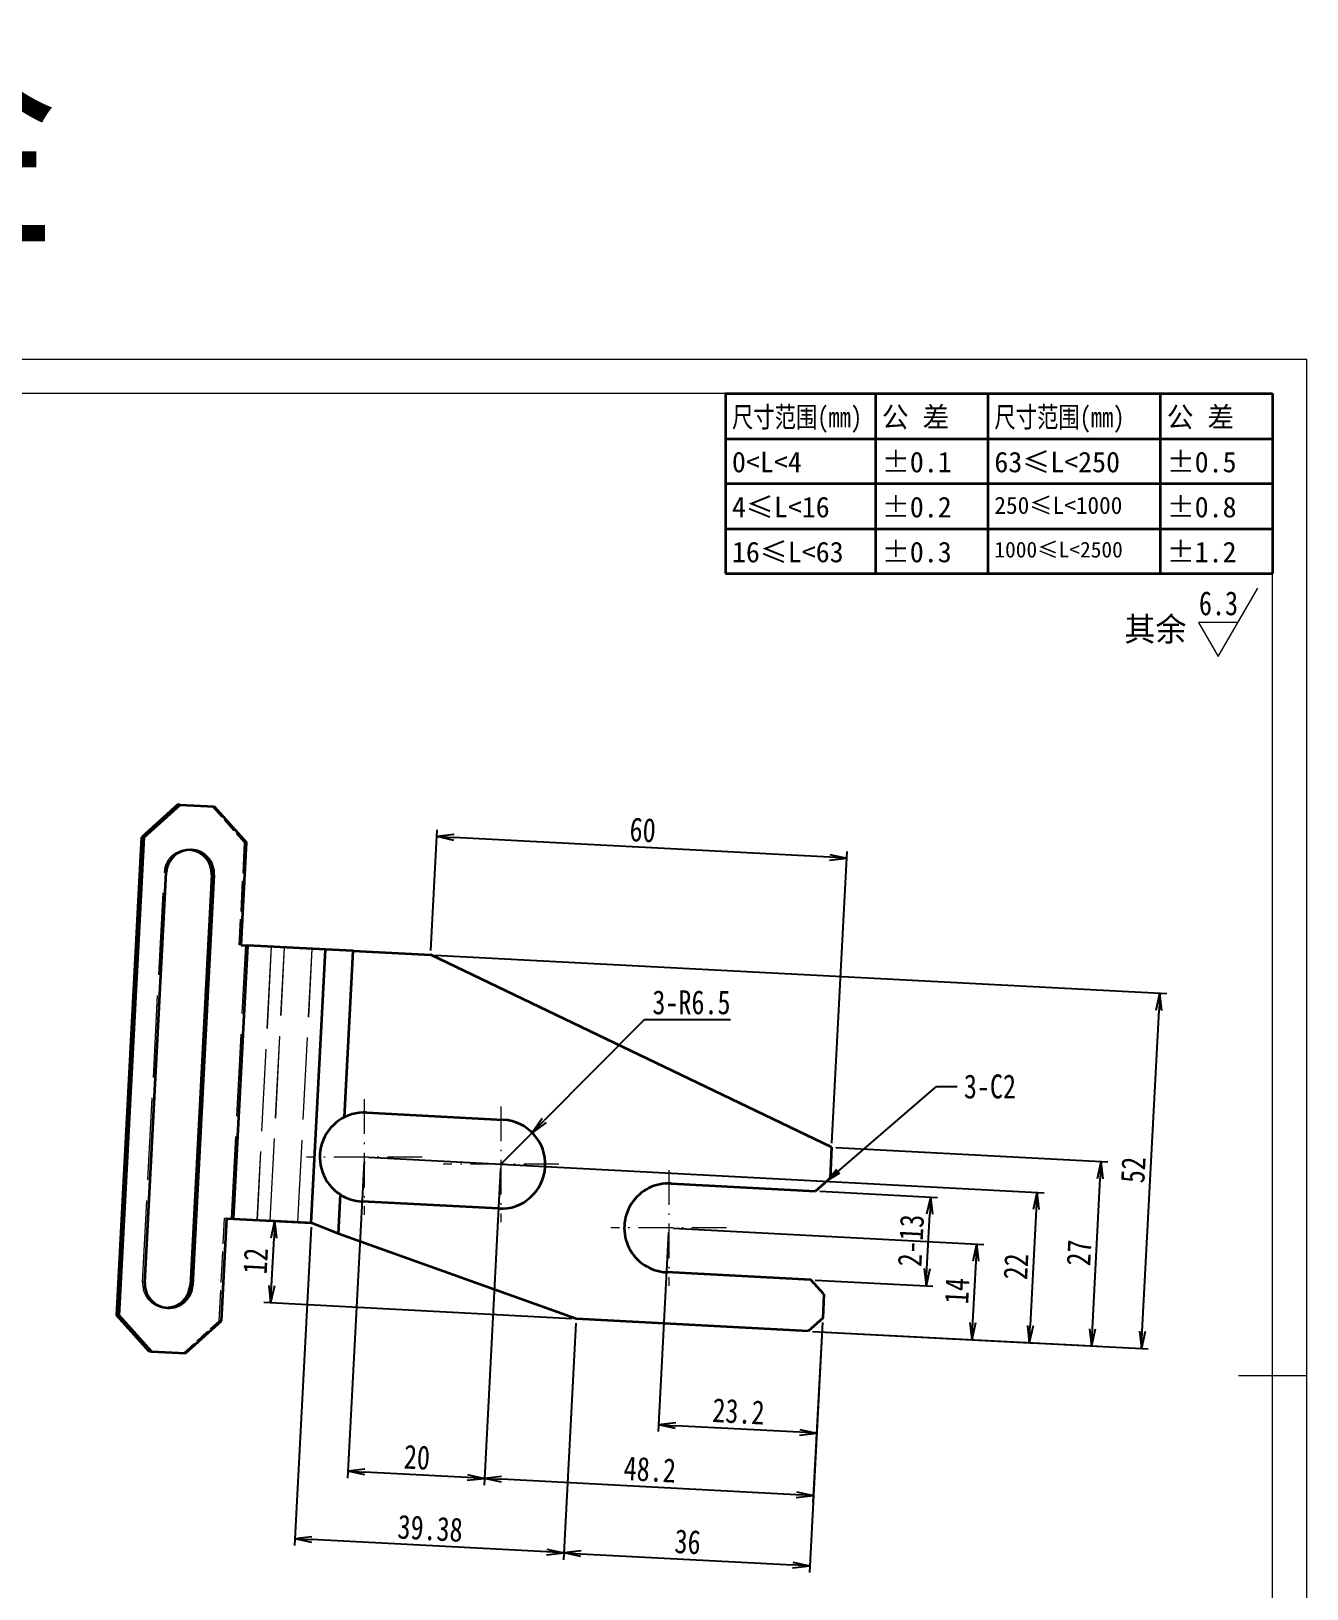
# Model space of a CAD drawing. Header units: millimetres. Extents: x -15766 to 80009, y -9701 to 15159.
# Drawn here: x -9367.6 to -9181.1, y 11251.5 to 11479.1 of the extents above; entities that cross this region are included whole.
import ezdxf
from ezdxf.enums import TextEntityAlignment as Align

# ---------------------------------------------------------------- set-up
doc = ezdxf.new("R2010")
doc.units = ezdxf.units.MM
for name, pattern in [('CENTER-HOKUTO_1', [16, 13, -1, 1, -1]), ('DASHDOT', [18.5, 12, -3, 0.5, -3]), ('DASHED', [15, 12, -3]), ('HIDDEN-HOKUTO_1', [2, 1, -1])]:
    doc.linetypes.add(name, pattern=pattern)
doc.layers.get('DEFPOINTS').update_dxf_attribs({"lineweight": 18})
for name, color, linetype, lineweight in [('AM_7', 2, 'CENTER-HOKUTO_1', 18), ('AM_HID', 1, 'HIDDEN-HOKUTO_1', 18), ('AM_VIS', 7, 'Continuous', 18), ('CDRAFT0', 7, 'Continuous', 18), ('DIM', 253, 'Continuous', 20), ('title_frame', 7, 'Continuous', 18), ('word_dim', 9, 'Continuous', 18), ('尺寸线层', 3, 'Continuous', 18), ('粗实线层', 7, 'Continuous', 35), ('粗实线层_1', 7, 'Continuous', 15)]:
    doc.layers.add(name, color=color, linetype=linetype, lineweight=lineweight)
doc.styles.add('DIM', font='', dxfattribs={"width": 0.8})
doc.styles.get('DIM').set_extended_font_data('NSimSun')
doc.dimstyles.new('1-1', dxfattribs={"dimtxt": 3.5, "dimasz": 3, "dimexe": 1, "dimexo": 0, "dimgap": 1, "dimtad": 1, "dimdsep": 46, "dimtxsty": 'DIM', "dimblk": '_CAXARROW', "dimcen": 0, "dimdle": 6, "dimclrd": 256, "dimclre": 256, "dimclrt": 3, "dimazin": 2, "dimtfac": 0.707107, "dimtmove": 0, "dimatfit": 3, "dimfxl": 0, "dimfrac": 2, "dimtolj": 1, "dimarcsym": 0})
doc.dimstyles.new('1-1$0', dxfattribs={"dimtxt": 3.5, "dimasz": 2.5, "dimexe": 1, "dimexo": 0.625, "dimgap": 0.8, "dimtad": 1, "dimdsep": 46, "dimtxsty": 'DIM', "dimblk": 'OPEN', "dimcen": 0, "dimdle": 5, "dimclrd": 256, "dimclre": 256, "dimclrt": 3, "dimazin": 3, "dimtfac": 0.5, "dimtmove": 0, "dimatfit": 3, "dimldrblk": 'OPEN', "dimfxl": 0, "dimtolj": 1, "dimarcsym": 0})
doc.dimstyles.new('1-1$4', dxfattribs={"dimtxt": 3.5, "dimasz": 2.5, "dimexe": 1, "dimexo": 0.625, "dimgap": 0.8, "dimtad": 1, "dimtih": 1, "dimtoh": 1, "dimzin": 12, "dimdsep": 46, "dimtxsty": 'DIM', "dimblk": 'OPEN', "dimcen": 0, "dimdle": 5, "dimclrd": 256, "dimclre": 256, "dimclrt": 3, "dimazin": 3, "dimtfac": 0.5, "dimtmove": 0, "dimatfit": 3, "dimldrblk": 'OPEN', "dimfxl": 0, "dimtolj": 1, "dimarcsym": 0})

# ---------------------------------------------------------------- blocks, each defined once
blk = doc.blocks.new('*X8')
at = {"layer": 'CDRAFT0'}
for p, q in [((420, 297), (0, 297)), ((420, 0), (420, 297))]:
    blk.add_line(p, q, dxfattribs=at)
at = {"layer": '粗实线层_1'}
for p, q in [((415, 292), (25, 292)), ((415, 5), (415, 292)), ((420, 148.5), (410, 148.5))]:
    blk.add_line(p, q, dxfattribs=at)
blk = doc.blocks.new('自由公差_1')
at = {"layer": '粗实线层'}
for p, q in [((-80, 0), (0, 0)), ((-80, 0), (-80, -26.3)), ((-58.08, 0), (-58.08, -26.3)), ((-41.64, 0), (-41.64, -26.3)), ((-16.44, 0), (-16.44, -26.3)), ((0, 0), (0, -26.3)), ((-80, -6.58), (0, -6.58)), ((-80, -13.15), (0, -13.15)), ((-80, -19.73), (0, -19.73)), ((-80, -26.3), (0, -26.3))]:
    blk.add_line(p, q, dxfattribs=at)
at = {"layer": '尺寸线层', "linetype": 'Continuous', "attachment_point": 1, "line_spacing_factor": 0.9}
for s, insert, char_height, width in [('{\\W0.8;尺寸范围(mm)}', (-79.04, -1.92), 3, 22.6032), ('公 差', (-57.12, -1.92), 3, 22.6032), ('{\\W0.8;尺寸范围(mm)}', (-40.68, -1.92), 3, 22.6032), ('公 差', (-15.48, -1.92), 3, 22.6032), ('0<L<4', (-79.04, -8.49), 3, 22.6032), ('%%P0.1', (-57.12, -8.49), 3, 12.7119), ('63≤L<250', (-40.68, -8.49), 3, 22.6032), ('%%P0.5', (-15.48, -8.49), 3, 12.5771), ('4≤L<16', (-79.04, -15.07), 3, 22.6032), ('%%P0.2', (-57.12, -15.07), 3, 12.4769), ('250≤L<1000', (-40.68, -15.07), 2.5, 22.6032), ('%%P0.8', (-15.48, -15.07), 3, 13.0759), ('16≤L<63', (-79.04, -21.64), 3, 22.6032), ('%%P0.3', (-57.12, -21.64), 3, 12.7119), ('1000≤L<2500', (-40.68, -21.64), 2.3, 22.6032), ('%%P1.2', (-15.48, -21.64), 3, 12.8764)]:
    blk.add_mtext(s, dxfattribs=dict(at, insert=insert, char_height=char_height, width=width))
blk = doc.blocks.new('_OPEN')
at = {"color": 0, "linetype": 'ByBlock', "lineweight": -2}
for p, q in [((-1, 0.166667), (0, 0)), ((-1, -0.166667), (0, 0)), ((0, 0), (-1, 0))]:
    blk.add_line(p, q, dxfattribs=at)
blk = doc.blocks.new('*D312')
at = {"layer": 'DEFPOINTS', "color": 0, "transparency": 16777216}
for p in [(-9309.17, 11344.09), (-9202.57, 11338.5), (-9253.98, 11289.13)]:
    blk.add_point(p, dxfattribs=at)
at = {"layer": 'word_dim', "linetype": 'Continuous', "lineweight": -2, "transparency": 16777216}
for p, q in [((-9308.55, 11344.06), (-9201.57, 11338.45)), ((-9205.16, 11289.07), (-9202.7, 11336.01)), ((-9253.35, 11289.09), (-9204.29, 11286.52))]:
    blk.add_line(p, q, dxfattribs=at)
at = {"layer": 'word_dim', "lineweight": -2, "transparency": 16777216, "xscale": 2.5, "yscale": 2.5, "zscale": 2.5}
for p, rotation in [((-9202.57, 11338.5), 87.00018680928778), ((-9205.29, 11286.58), 267.0001868092878)]:
    blk.add_blockref('_OPEN', p, dxfattribs=dict(at, rotation=rotation))
at = {"layer": 'word_dim', "color": 3, "transparency": 16777216, "insert": (-9206.48, 11312.67), "char_height": 3.5, "attachment_point": 5, "rotation": 87.0002, "style": 'DIM'}
blk.add_mtext('\\A1;52', dxfattribs=at)
blk = doc.blocks.new('*D313')
at = {"layer": 'DEFPOINTS', "color": 0, "transparency": 16777216}
for p in [(-9287.93, 11290.91), (-9251.87, 11291.02), (-9253.77, 11254.84)]:
    blk.add_point(p, dxfattribs=at)
at = {"layer": 'word_dim', "linetype": 'Continuous', "lineweight": -2, "transparency": 16777216}
for p, q in [((-9287.96, 11290.28), (-9289.77, 11255.73)), ((-9251.91, 11290.4), (-9253.82, 11253.84)), ((-9287.22, 11256.6), (-9256.27, 11254.97))]:
    blk.add_line(p, q, dxfattribs=at)
at = {"layer": 'word_dim', "lineweight": -2, "transparency": 16777216, "xscale": 2.5, "yscale": 2.5, "zscale": 2.5}
for p, rotation in [((-9289.72, 11256.73), 177.0001868091839), ((-9253.77, 11254.84), 357.0001868091838)]:
    blk.add_blockref('_OPEN', p, dxfattribs=dict(at, rotation=rotation))
at = {"layer": 'word_dim', "color": 3, "transparency": 16777216, "insert": (-9271.61, 11258.33), "char_height": 3.5, "attachment_point": 5, "rotation": 357.0002, "style": 'DIM'}
blk.add_mtext('\\A1;36', dxfattribs=at)
blk = doc.blocks.new('*D314')
at = {"layer": 'DEFPOINTS', "color": 0, "transparency": 16777216}
for p in [(-9326.63, 11304.95), (-9287.93, 11290.91), (-9329.05, 11258.79)]:
    blk.add_point(p, dxfattribs=at)
at = {"layer": 'word_dim', "linetype": 'Continuous', "lineweight": -2, "transparency": 16777216}
for p, q in [((-9326.66, 11304.33), (-9329.1, 11257.79)), ((-9287.96, 11290.28), (-9289.77, 11255.73)), ((-9292.22, 11256.86), (-9326.55, 11258.66))]:
    blk.add_line(p, q, dxfattribs=at)
at = {"layer": 'word_dim', "lineweight": -2, "transparency": 16777216, "xscale": 2.5, "yscale": 2.5, "zscale": 2.5}
for p, rotation in [((-9329.05, 11258.79), 177.0001868091839), ((-9289.72, 11256.73), 357.0001868091838)]:
    blk.add_blockref('_OPEN', p, dxfattribs=dict(at, rotation=rotation))
at = {"layer": 'word_dim', "color": 3, "transparency": 16777216, "insert": (-9309.25, 11260.3), "char_height": 3.5, "attachment_point": 5, "rotation": 357.0002, "style": 'DIM'}
blk.add_mtext('\\A1;39.38', dxfattribs=at)
blk = doc.blocks.new('*D315')
at = {"layer": 'DEFPOINTS', "color": 0, "transparency": 16777216}
for p in [(-9308.27, 11361.38), (-9309.17, 11344.09), (-9250.57, 11315.99)]:
    blk.add_point(p, dxfattribs=at)
at = {"layer": 'word_dim', "linetype": 'Continuous', "lineweight": -2, "transparency": 16777216}
for p, q in [((-9309.14, 11344.72), (-9308.22, 11362.37)), ((-9250.85, 11358.37), (-9305.77, 11361.24)), ((-9250.53, 11316.61), (-9248.3, 11359.23))]:
    blk.add_line(p, q, dxfattribs=at)
at = {"layer": 'word_dim', "lineweight": -2, "transparency": 16777216, "xscale": 2.5, "yscale": 2.5, "zscale": 2.5}
for p, rotation in [((-9308.27, 11361.38), 177.0001868091839), ((-9248.35, 11358.24), 357.0001868091838)]:
    blk.add_blockref('_OPEN', p, dxfattribs=dict(at, rotation=rotation))
at = {"layer": 'word_dim', "color": 3, "transparency": 16777216, "insert": (-9278.18, 11362.35), "char_height": 3.5, "attachment_point": 5, "rotation": 357.0002, "style": 'DIM'}
blk.add_mtext('\\A1;60', dxfattribs=at)
blk = doc.blocks.new('*D316')
at = {"layer": 'DEFPOINTS', "color": 0, "transparency": 16777216}
for p in [(-9331.94, 11305.23), (-9326.63, 11304.95), (-9287.93, 11290.91)]:
    blk.add_point(p, dxfattribs=at)
at = {"layer": 'word_dim', "linetype": 'Continuous', "lineweight": -2, "transparency": 16777216}
for p, q in [((-9327.25, 11304.98), (-9332.94, 11305.28)), ((-9332.44, 11295.74), (-9332.07, 11302.73)), ((-9288.55, 11290.94), (-9333.57, 11293.3))]:
    blk.add_line(p, q, dxfattribs=at)
at = {"layer": 'word_dim', "lineweight": -2, "transparency": 16777216, "xscale": 2.5, "yscale": 2.5, "zscale": 2.5}
for p, rotation in [((-9331.94, 11305.23), 87.00018680928778), ((-9332.57, 11293.25), 267.0001868092878)]:
    blk.add_blockref('_OPEN', p, dxfattribs=dict(at, rotation=rotation))
at = {"layer": 'word_dim', "color": 3, "transparency": 16777216, "insert": (-9334.8, 11299.37), "char_height": 3.5, "attachment_point": 5, "rotation": 87.0002, "style": 'DIM'}
blk.add_mtext('\\A1;12', dxfattribs=at)
blk = doc.blocks.new('*D317')
at = {"layer": 'DEFPOINTS', "color": 0, "transparency": 16777216}
for p in [(-9250.57, 11315.99), (-9211.17, 11313.92), (-9253.98, 11289.13)]:
    blk.add_point(p, dxfattribs=at)
at = {"layer": 'word_dim', "linetype": 'Continuous', "lineweight": -2, "transparency": 16777216}
for p, q in [((-9249.94, 11315.95), (-9210.17, 11313.87)), ((-9212.45, 11289.45), (-9211.3, 11311.42)), ((-9253.35, 11289.09), (-9211.58, 11286.91))]:
    blk.add_line(p, q, dxfattribs=at)
at = {"layer": 'word_dim', "lineweight": -2, "transparency": 16777216, "xscale": 2.5, "yscale": 2.5, "zscale": 2.5}
for p, rotation in [((-9211.17, 11313.92), 87.00018680928778), ((-9212.58, 11286.96), 267.0001868092878)]:
    blk.add_blockref('_OPEN', p, dxfattribs=dict(at, rotation=rotation))
at = {"layer": 'word_dim', "color": 3, "transparency": 16777216, "insert": (-9214.42, 11300.57), "char_height": 3.5, "attachment_point": 5, "rotation": 87.0002, "style": 'DIM'}
blk.add_mtext('\\A1;27', dxfattribs=at)
blk = doc.blocks.new('*D318')
at = {"layer": 'DEFPOINTS', "color": 0, "transparency": 16777216}
for p in [(-9274.37, 11304.21), (-9253.98, 11289.13), (-9230.08, 11287.87)]:
    blk.add_point(p, dxfattribs=at)
at = {"layer": 'word_dim', "linetype": 'Continuous', "lineweight": -2, "transparency": 16777216}
for p, q in [((-9273.75, 11304.18), (-9228.34, 11301.8)), ((-9229.47, 11299.36), (-9229.95, 11290.37)), ((-9253.35, 11289.09), (-9229.08, 11287.82))]:
    blk.add_line(p, q, dxfattribs=at)
at = {"layer": 'word_dim', "lineweight": -2, "transparency": 16777216, "xscale": 2.5, "yscale": 2.5, "zscale": 2.5}
for p, rotation in [((-9229.34, 11301.86), 87.00018680928773), ((-9230.08, 11287.87), 267.0001868092878)]:
    blk.add_blockref('_OPEN', p, dxfattribs=dict(at, rotation=rotation))
at = {"layer": 'word_dim', "color": 3, "transparency": 16777216, "insert": (-9232.26, 11295), "char_height": 3.5, "attachment_point": 5, "rotation": 87.0002, "style": 'DIM'}
blk.add_mtext('\\A1;14', dxfattribs=at)
blk = doc.blocks.new('*D319')
at = {"layer": 'DEFPOINTS', "color": 0, "transparency": 16777216}
for p in [(-9318.89, 11314.56), (-9253.98, 11289.13), (-9221.67, 11287.43)]:
    blk.add_point(p, dxfattribs=at)
at = {"layer": 'word_dim', "linetype": 'Continuous', "lineweight": -2, "transparency": 16777216}
for p, q in [((-9318.27, 11314.53), (-9219.52, 11309.35)), ((-9220.65, 11306.91), (-9221.54, 11289.93)), ((-9253.35, 11289.09), (-9220.67, 11287.38))]:
    blk.add_line(p, q, dxfattribs=at)
at = {"layer": 'word_dim', "lineweight": -2, "transparency": 16777216, "xscale": 2.5, "yscale": 2.5, "zscale": 2.5}
for p, rotation in [((-9220.52, 11309.4), 87.00018680928773), ((-9221.67, 11287.43), 267.0001868092878)]:
    blk.add_blockref('_OPEN', p, dxfattribs=dict(at, rotation=rotation))
at = {"layer": 'word_dim', "color": 3, "transparency": 16777216, "insert": (-9223.64, 11298.55), "char_height": 3.5, "attachment_point": 5, "rotation": 87.0002, "style": 'DIM'}
blk.add_mtext('\\A1;22', dxfattribs=at)
blk = doc.blocks.new('*D320')
at = {"layer": 'DEFPOINTS', "color": 0, "transparency": 16777216}
for p in [(-9274.37, 11304.21), (-9251.87, 11291.02), (-9275.88, 11275.44)]:
    blk.add_point(p, dxfattribs=at)
at = {"layer": 'word_dim', "linetype": 'Continuous', "lineweight": -2, "transparency": 16777216}
for p, q in [((-9274.4, 11303.59), (-9275.93, 11274.44)), ((-9251.91, 11290.4), (-9252.81, 11273.23)), ((-9255.25, 11274.35), (-9273.38, 11275.31))]:
    blk.add_line(p, q, dxfattribs=at)
at = {"layer": 'word_dim', "lineweight": -2, "transparency": 16777216, "xscale": 2.5, "yscale": 2.5, "zscale": 2.5}
for p, rotation in [((-9275.88, 11275.44), 177.0001868091839), ((-9252.75, 11274.22), 357.0001868091838)]:
    blk.add_blockref('_OPEN', p, dxfattribs=dict(at, rotation=rotation))
at = {"layer": 'word_dim', "color": 3, "transparency": 16777216, "insert": (-9264.18, 11277.38), "char_height": 3.5, "attachment_point": 5, "rotation": 357.0002, "style": 'DIM'}
blk.add_mtext('\\A1;23.2', dxfattribs=at)
blk = doc.blocks.new('*D321')
at = {"layer": 'DEFPOINTS', "color": 0, "transparency": 16777216}
for p in [(-9298.92, 11313.51), (-9251.87, 11291.02), (-9301.32, 11267.61)]:
    blk.add_point(p, dxfattribs=at)
at = {"layer": 'word_dim', "linetype": 'Continuous', "lineweight": -2, "transparency": 16777216}
for p, q in [((-9298.95, 11312.89), (-9301.38, 11266.61)), ((-9251.91, 11290.4), (-9253.29, 11264.09)), ((-9255.73, 11265.22), (-9298.83, 11267.48))]:
    blk.add_line(p, q, dxfattribs=at)
at = {"layer": 'word_dim', "lineweight": -2, "transparency": 16777216, "xscale": 2.5, "yscale": 2.5, "zscale": 2.5}
for p, rotation in [((-9301.32, 11267.61), 177.0001868091839), ((-9253.23, 11265.09), 357.0001868091838)]:
    blk.add_blockref('_OPEN', p, dxfattribs=dict(at, rotation=rotation))
at = {"layer": 'word_dim', "color": 3, "transparency": 16777216, "insert": (-9277.14, 11268.9), "char_height": 3.5, "attachment_point": 5, "rotation": 357.0002, "style": 'DIM'}
blk.add_mtext('\\A1;48.2', dxfattribs=at)
blk = doc.blocks.new('*D322')
at = {"layer": 'DEFPOINTS', "color": 0, "transparency": 16777216}
for p in [(-9318.89, 11314.56), (-9298.92, 11313.51), (-9321.3, 11268.66)]:
    blk.add_point(p, dxfattribs=at)
at = {"layer": 'word_dim', "linetype": 'Continuous', "lineweight": -2, "transparency": 16777216}
for p, q in [((-9318.92, 11313.93), (-9321.35, 11267.66)), ((-9298.95, 11312.89), (-9301.38, 11266.61)), ((-9303.82, 11267.74), (-9318.8, 11268.53))]:
    blk.add_line(p, q, dxfattribs=at)
at = {"layer": 'word_dim', "lineweight": -2, "transparency": 16777216, "xscale": 2.5, "yscale": 2.5, "zscale": 2.5}
for p, rotation in [((-9321.3, 11268.66), 177.0001868091839), ((-9301.32, 11267.61), 357.0001868091838)]:
    blk.add_blockref('_OPEN', p, dxfattribs=dict(at, rotation=rotation))
at = {"layer": 'word_dim', "color": 3, "transparency": 16777216, "insert": (-9311.18, 11270.68), "char_height": 3.5, "attachment_point": 5, "rotation": 357.0002, "style": 'DIM'}
blk.add_mtext('\\A1;20', dxfattribs=at)
blk = doc.blocks.new('*D323')
at = {"layer": 'DEFPOINTS', "color": 0, "transparency": 16777216}
for p in [(-9252.9, 11309.6), (-9236.08, 11308.72), (-9253.58, 11296.62)]:
    blk.add_point(p, dxfattribs=at)
at = {"layer": 'word_dim', "linetype": 'Continuous', "lineweight": -2, "transparency": 16777216}
for p, q in [((-9252.28, 11309.57), (-9235.08, 11308.67)), ((-9236.63, 11298.23), (-9236.21, 11306.22)), ((-9252.96, 11296.58), (-9235.77, 11295.68))]:
    blk.add_line(p, q, dxfattribs=at)
at = {"layer": 'word_dim', "lineweight": -2, "transparency": 16777216, "xscale": 2.5, "yscale": 2.5, "zscale": 2.5}
for p, rotation in [((-9236.08, 11308.72), 87.00018680928778), ((-9236.76, 11295.74), 267.0001868092878)]:
    blk.add_blockref('_OPEN', p, dxfattribs=dict(at, rotation=rotation))
at = {"layer": 'word_dim', "color": 3, "transparency": 16777216, "insert": (-9238.97, 11302.36), "char_height": 3.5, "attachment_point": 5, "rotation": 87.0002, "style": 'DIM'}
blk.add_mtext('\\A1;2-13', dxfattribs=at)
blk = doc.blocks.new('*D324')
at = {"layer": 'DEFPOINTS', "color": 0, "transparency": 16777216}
for p in [(-9294.34, 11318.12), (-9298.92, 11313.51)]:
    blk.add_point(p, dxfattribs=at)
at = {"layer": 'word_dim', "linetype": 'Continuous', "lineweight": -2, "transparency": 16777216}
for p, q in [((-9277.96, 11334.6), (-9292.57, 11319.89)), ((-9265.33, 11334.6), (-9277.96, 11334.6)), ((-9298.92, 11313.51), (-9294.34, 11318.12))]:
    blk.add_line(p, q, dxfattribs=at)
at = {"layer": 'word_dim', "lineweight": -2, "transparency": 16777216, "xscale": 2.5, "yscale": 2.5, "zscale": 2.5, "rotation": 225.1675304418939}
blk.add_blockref('_OPEN', (-9294.34, 11318.12), dxfattribs=at)
at = {"layer": 'word_dim', "color": 3, "transparency": 16777216, "insert": (-9271.06, 11337.15), "char_height": 3.5, "attachment_point": 5, "style": 'DIM'}
blk.add_mtext('\\A1;3-R6.5', dxfattribs=at)
blk = doc.blocks.new('_CAXARROW')
blk.add_hatch(color=0).paths.add_polyline_path([(0, 0), (-1, 0.125), (-1, -0.125)], flags=0)

msp = doc.modelspace()

# ---------------------------------------------------------------- linework, layer by layer
at = {"layer": 'AM_7', "linetype": 'DASHDOT', "lineweight": 13, "ltscale": 0.422498}
for p, q in [((-9318.8915, 11323.009), (-9318.8915, 11306.10909)), ((-9298.91885, 11321.96236), (-9298.91885, 11305.06246))]:
    msp.add_line(p, q, dxfattribs=at)
at = {"layer": 'AM_7', "linetype": 'DASHDOT', "lineweight": 13, "ltscale": 0.42251}
for p, q in [((-9310.44033, 11314.55904), (-9327.34072, 11314.55904)), ((-9290.46767, 11313.51241), (-9307.36806, 11313.51241)), ((-9265.9208, 11304.21505), (-9282.82119, 11304.21505))]:
    msp.add_line(p, q, dxfattribs=at)
at = {"layer": 'AM_7', "linetype": 'DASHDOT', "lineweight": 13, "ltscale": 0.422504}
msp.add_line((-9274.37197, 11312.665), (-9274.37197, 11295.76485), dxfattribs=at)
at = {"layer": 'AM_HID', "linetype": 'DASHED', "lineweight": 13, "ltscale": 0.176654}
msp.add_line((-9341.14345, 11365.79391), (-9336.41885, 11360.53951), dxfattribs=at)
at = {"layer": 'AM_HID', "linetype": 'DASHED', "lineweight": 13, "ltscale": 0.375001}
for p, q in [((-9336.41885, 11360.53951), (-9337.204, 11345.56002)), ((-9340.08291, 11290.63546), (-9339.29775, 11305.61495))]:
    msp.add_line(p, q, dxfattribs=at)
at = {"layer": 'AM_HID', "linetype": 'DASHED', "lineweight": 13, "ltscale": 0.007872}
for p, q in [((-9336.41885, 11360.53951), (-9336.10439, 11360.52291)), ((-9344.47549, 11359.45968), (-9344.16103, 11359.44308)), ((-9347.83486, 11356.13082), (-9348.14931, 11356.14742)), ((-9336.88955, 11345.54366), (-9337.204, 11345.56002)), ((-9338.9833, 11305.59835), (-9339.29775, 11305.61495)), ((-9350.97549, 11296.2131), (-9351.28994, 11296.2297)), ((-9339.76845, 11290.61886), (-9340.08291, 11290.63546))]:
    msp.add_line(p, q, dxfattribs=at)
at = {"layer": 'AM_HID', "linetype": 'DASHED', "lineweight": 13}
for p, q in [((-9351.28994, 11296.2297), (-9348.14931, 11356.14742)), ((-9338.2997, 11305.56246), (-9336.20595, 11345.50777)), ((-9332.48916, 11345.31295), (-9334.58291, 11305.36764)), ((-9332.47353, 11345.31197), (-9334.56533, 11305.36691)), ((-9332.62978, 11305.26534), (-9330.53603, 11345.21066)), ((-9332.62197, 11305.2651), (-9330.52822, 11345.21017)), ((-9328.59072, 11305.05367), (-9326.49697, 11344.99899)), ((-9328.58291, 11305.05343), (-9326.48916, 11344.9985)), ((-9326.64541, 11304.95187), (-9324.55361, 11344.89693)), ((-9320.50478, 11344.68502), (-9321.78017, 11320.38204))]:
    msp.add_line(p, q, dxfattribs=at)
at = {"layer": 'AM_HID', "linetype": 'DASHED', "lineweight": 13, "ltscale": 0.143307}
msp.add_line((-9322.37197, 11309.07003), (-9322.67275, 11303.34567), dxfattribs=at)
at = {"layer": 'AM_HID', "linetype": 'DASHED', "lineweight": 13, "ltscale": 0.007823}
msp.add_line((-9347.98135, 11292.55148), (-9347.66885, 11292.53512), dxfattribs=at)
at = {"layer": 'AM_HID', "linetype": 'DASHED', "lineweight": 13, "ltscale": 0.176659}
msp.add_line((-9345.33095, 11285.90353), (-9340.08291, 11290.63546), dxfattribs=at)
at = {"layer": 'AM_HID', "linetype": 'DASHED', "lineweight": 13}
for centre, start_param, end_param in [((-9344.65908, 11355.96432), 3.141592654, 4.71238898), ((-9344.65908, 11355.96432), 3.0966442, 3.141592654), ((-9347.79775, 11296.04659), 4.71238898, 6.283185307), ((-9347.79775, 11296.04659), 0, 0.04492351)]:
    msp.add_ellipse(centre, major_axis=(-0.18359, -3.49512), ratio=0.998629535, start_param=start_param, end_param=end_param, dxfattribs=at)
at = {"layer": 'AM_VIS', "lineweight": 35, "ltscale": 0.176654}
for p, q in [((-9346.12978, 11366.05514), (-9351.37783, 11361.32345)), ((-9351.06338, 11361.30709), (-9345.81533, 11366.03878)), ((-9350.31728, 11286.165), (-9355.04189, 11291.4194)), ((-9345.0165, 11285.88717), (-9339.76845, 11290.61886))]:
    msp.add_line(p, q, dxfattribs=at)
at = {"layer": 'AM_VIS', "lineweight": 35, "ltscale": 0.007872}
for p, q in [((-9345.81533, 11366.03878), (-9346.12978, 11366.05514)), ((-9351.06338, 11361.30709), (-9351.37783, 11361.32345)), ((-9340.85439, 11355.7651), (-9341.16885, 11355.78146)), ((-9354.72744, 11291.40304), (-9355.04189, 11291.4194)), ((-9350.00283, 11286.1484), (-9350.31728, 11286.165))]:
    msp.add_line(p, q, dxfattribs=at)
at = {"layer": 'AM_VIS', "lineweight": 35, "ltscale": 0.124829}
for p, q in [((-9345.81533, 11366.03878), (-9340.829, 11365.77755)), ((-9350.00283, 11286.1484), (-9345.0165, 11285.88717))]:
    msp.add_line(p, q, dxfattribs=at)
at = {"layer": 'AM_VIS', "lineweight": 35, "ltscale": 0.176659}
for p, q in [((-9340.829, 11365.77755), (-9336.10439, 11360.52291)), ((-9354.72744, 11291.40304), (-9350.00283, 11286.1484))]:
    msp.add_line(p, q, dxfattribs=at)
at = {"layer": 'AM_VIS', "lineweight": 35}
for p, q in [((-9355.04189, 11291.4194), (-9351.37783, 11361.32345)), ((-9354.72744, 11291.40304), (-9351.06338, 11361.30709)), ((-9350.97549, 11296.2131), (-9347.83486, 11356.13082)), ((-9341.16885, 11355.78146), (-9344.30752, 11295.86373)), ((-9340.85439, 11355.7651), (-9343.99502, 11295.84737)), ((-9337.9872, 11305.5461), (-9335.89345, 11345.49142)), ((-9326.62978, 11304.95089), (-9324.53603, 11344.8962)), ((-9321.78017, 11320.38204), (-9320.50478, 11344.68502)), ((-9250.56533, 11315.98507), (-9309.1747, 11344.09103)), ((-9318.5497, 11321.05026), (-9298.57705, 11320.00338)), ((-9274.03017, 11310.70602), (-9252.90322, 11309.59884)), ((-9299.25869, 11307.0212), (-9319.23135, 11308.06808)), ((-9287.92861, 11290.90621), (-9322.67275, 11303.34567)), ((-9253.58291, 11296.61666), (-9274.71181, 11297.72384)), ((-9253.97549, 11289.12692), (-9287.92861, 11290.90621))]:
    msp.add_line(p, q, dxfattribs=at)
at = {"layer": 'AM_VIS', "lineweight": 35, "ltscale": 0.374995}
msp.add_line((-9336.88955, 11345.54366), (-9336.10439, 11360.52291), dxfattribs=at)
at = {"layer": 'AM_VIS', "lineweight": 35, "ltscale": 0.024937}
for p, q in [((-9336.88955, 11345.54366), (-9335.89345, 11345.49142)), ((-9338.9833, 11305.59835), (-9337.9872, 11305.5461))]:
    msp.add_line(p, q, dxfattribs=at)
at = {"layer": 'AM_VIS', "lineweight": 35, "ltscale": 0.284325}
for p, q in [((-9324.53603, 11344.8962), (-9335.89345, 11345.49142)), ((-9337.9872, 11305.5461), (-9326.62978, 11304.95089))]:
    msp.add_line(p, q, dxfattribs=at)
at = {"layer": 'AM_VIS', "lineweight": 35, "ltscale": 0.100968}
msp.add_line((-9320.50478, 11344.68502), (-9324.53799, 11344.8962), dxfattribs=at)
at = {"layer": 'AM_VIS', "lineweight": 35, "ltscale": 0.283641}
msp.add_line((-9320.50478, 11344.68502), (-9309.1747, 11344.09103), dxfattribs=at)
at = {"layer": 'AM_VIS', "lineweight": 35, "ltscale": 0.112497}
msp.add_line((-9250.56533, 11315.98507), (-9250.80166, 11311.49142), dxfattribs=at)
at = {"layer": 'AM_VIS', "lineweight": 35, "ltscale": 0.070704}
for p, q in [((-9250.80166, 11311.49142), (-9252.90322, 11309.59884)), ((-9251.87392, 11291.01949), (-9253.97549, 11289.12692))]:
    msp.add_line(p, q, dxfattribs=at)
at = {"layer": 'AM_VIS', "lineweight": 35, "ltscale": 0.143307}
msp.add_line((-9322.67275, 11303.34567), (-9322.37197, 11309.07003), dxfattribs=at)
at = {"layer": 'AM_VIS', "lineweight": 35, "ltscale": 0.375001}
msp.add_line((-9339.76845, 11290.61886), (-9338.9833, 11305.59835), dxfattribs=at)
at = {"layer": 'AM_VIS', "lineweight": 35, "ltscale": 0.121464}
msp.add_line((-9322.67275, 11303.34567), (-9326.62978, 11304.95089), dxfattribs=at)
at = {"layer": 'AM_VIS', "lineweight": 35, "ltscale": 0.070713}
msp.add_line((-9251.69033, 11294.51461), (-9253.58291, 11296.61666), dxfattribs=at)
at = {"layer": 'AM_VIS', "lineweight": 35, "ltscale": 0.007823}
msp.add_line((-9343.99502, 11295.84737), (-9344.30752, 11295.86373), dxfattribs=at)
at = {"layer": 'AM_VIS', "lineweight": 35, "ltscale": 0.087498}
msp.add_line((-9251.69033, 11294.51461), (-9251.87392, 11291.01949), dxfattribs=at)
at = {"layer": 'AM_VIS', "lineweight": 35}
for centre, start, end in [((-9318.8915, 11314.55904), 86.999999, 237.6149356), ((-9298.91885, 11313.51241), 267.0000008, 86.999999), ((-9274.37197, 11304.21505), 86.999999, 267.0000008), ((-9318.8915, 11314.55904), 237.6149356, 267.0000008)]:
    msp.add_arc(centre, 6.5, start, end, dxfattribs=at)
for centre, start_param, end_param in [((-9344.34463, 11355.94796), 3.141592654, 4.71238898), ((-9344.65908, 11355.96432), 1.570796327, 3.0966442), ((-9344.34463, 11355.94796), 1.570796327, 3.141592654), ((-9347.48525, 11296.03024), 4.71238898, 6.283185307), ((-9347.79775, 11296.04659), 0.04492351, 1.570796327), ((-9347.48525, 11296.03024), 0, 1.570796327)]:
    msp.add_ellipse(centre, major_axis=(-0.18359, -3.49512), ratio=0.998629535, start_param=start_param, end_param=end_param, dxfattribs=at)
at = {"layer": 'DIM'}
for p, q in [((-9194.04175, 11387.67681), (-9188.26825, 11397.67681)), ((-9191.155, 11392.67681), (-9196.92851, 11392.67681)), ((-9196.92851, 11392.67681), (-9194.04175, 11387.67681))]:
    msp.add_line(p, q, dxfattribs=at)

# ---------------------------------------------------------------- block references
at = {"layer": 'title_frame'}
for name, p in [('*X8', (-9601.09687, 11134.10436)), ('自由公差_1', (-9186.09687, 11426.10436))]:
    msp.add_blockref(name, p, dxfattribs=at)

# ---------------------------------------------------------------- texts
at = {"layer": 'DIM', "insert": (-9418.32035, 11475.11927), "char_height": 25, "width": 104.980501, "attachment_point": 1, "style": 'DIM'}
msp.add_mtext('{\\C3;钣金}', dxfattribs=at)
at = {"layer": 'DIM', "color": 3, "insert": (-9231.23372, 11326.62932), "char_height": 3.5, "attachment_point": 1, "style": 'DIM'}
msp.add_mtext('\\A1;3-C2', dxfattribs=at)
at = {"layer": 'DIM', "color": 2, "style": 'DIM', "width": 0.8}
msp.add_attdef('6.3', text='0.0', height=3.5, dxfattribs=at).set_placement((-9191.155, 11392.67681), align=Align.BOTTOM_RIGHT)
at = {"layer": 'word_dim', "linetype": 'Continuous', "insert": (-9207.78172, 11393.44267), "char_height": 3.5, "width": 10.860604, "attachment_point": 1}
msp.add_mtext('{\\C3;其余}', dxfattribs=at)

# ---------------------------------------------------------------- dimensions: what is measured, and where the dimension line sits
at = {"layer": 'word_dim'}
for base, p1, p2, angle, picture, middle in [((-9308.26894, 11361.37515), (-9250.56533, 11315.98507), (-9309.1747, 11344.09103), 357.0001868, '*D315', (-9278.17664, 11362.35168)), ((-9202.57117, 11338.50452), (-9253.97549, 11289.12692), (-9309.1747, 11344.09103), 87.0001868, '*D312', (-9206.47833, 11312.67356)), ((-9321.29691, 11268.65827), (-9298.91885, 11313.51241), (-9318.8915, 11314.55904), 357.0001868, '*D322', (-9311.17713, 11270.68145)), ((-9221.66884, 11287.4339), (-9318.89053, 11314.55904), (-9253.97549, 11289.12692), 87.0001868, '*D319', (-9223.63969, 11298.55233)), ((-9211.16765, 11313.92045), (-9253.97549, 11289.12692), (-9250.56533, 11315.98507), 87.0001868, '*D317', (-9214.42064, 11300.57249)), ((-9331.94249, 11305.2293), (-9287.92861, 11290.90621), (-9326.62978, 11304.95089), 87.0001868, '*D316', (-9334.80299, 11299.37092)), ((-9329.04893, 11258.78791), (-9287.92861, 11290.90621), (-9326.62978, 11304.95089), 357.0001868, '*D314', (-9309.2509, 11260.3039)), ((-9230.07611, 11287.87448), (-9274.37197, 11304.21493), (-9253.97549, 11289.12692), 87.0001868, '*D318', (-9232.25629, 11294.9983)), ((-9253.76974, 11254.84294), (-9287.92861, 11290.90621), (-9251.87392, 11291.01949), 357.0001868, '*D313', (-9271.6113, 11258.33141))]:
    dim = msp.add_linear_dim(base=base, p1=p1, p2=p2, angle=angle, dimstyle='1-1$0', dxfattribs=at)
    dim.commit()
    dim.dimension.update_dxf_attribs({"geometry": picture, "text_midpoint": middle})
dim = msp.add_radius_dim(center=(-9298.91885, 11313.51241), mpoint=(-9294.33611, 11318.12203), text='3-<>', dimstyle='1-1$4', dxfattribs=at)
dim.commit()
dim.dimension.update_dxf_attribs({"geometry": '*D324', "text_midpoint": (-9271.06037, 11334.59705), "dimtype": 164})
for base, p2, picture, middle in [((-9301.32328, 11267.61156), (-9298.91787, 11313.51241), '*D321', (-9277.14453, 11268.89799)), ((-9275.88012, 11275.43585), (-9274.37197, 11304.21493), '*D320', (-9264.18366, 11277.3764))]:
    dim = msp.add_linear_dim(base=base, p1=(-9251.87392, 11291.01949), p2=p2, angle=357.0001868, dimstyle='1-1$0', override={"dimdec": 1}, dxfattribs=at)
    dim.commit()
    dim.dimension.update_dxf_attribs({"geometry": picture, "text_midpoint": middle})
dim = msp.add_linear_dim(base=(-9236.0836, 11308.71742), p1=(-9253.58291, 11296.61666), p2=(-9252.90322, 11309.59884), angle=87.0001868, text='2-<>', dimstyle='1-1$0', dxfattribs=at)
dim.commit()
dim.dimension.update_dxf_attribs({"geometry": '*D323', "text_midpoint": (-9238.97027, 11302.35979)})

# ---------------------------------------------------------------- leaders
at = {"layer": 'DIM', "annotation_type": 0, "has_hookline": 1, "hookline_direction": 0, "text_width": 7.52402}
msp.add_leader([(-9251.85244, 11310.54513), (-9235.23372, 11324.87932), (-9232.23372, 11324.87932)], dimstyle='1-1', override={"dimgap": 1, "dimtad": 0}, dxfattribs=at)

doc.saveas('drawing.dxf')
